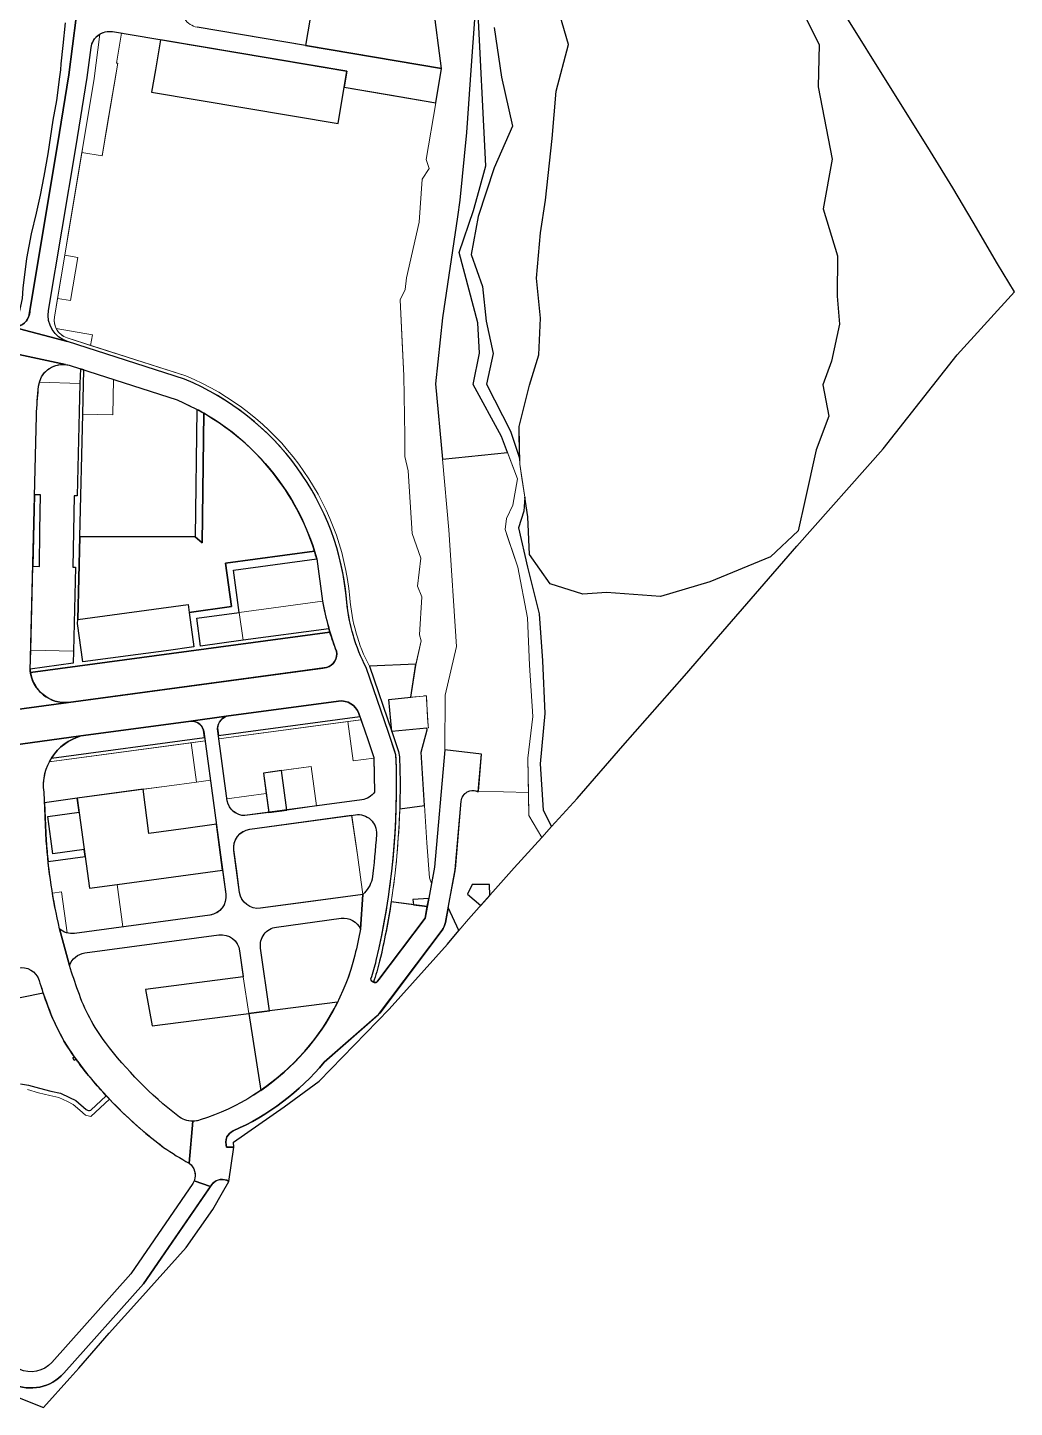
# Model space of a CAD drawing. Header units: metres. Extents: x 459130 to 460115, y 2977178 to 2978387.
# Drawn here: x 459689 to 460115, y 2977178 to 2977774 of the extents above; entities that cross this region are included whole.
import ezdxf

# ---------------------------------------------------------------- set-up
doc = ezdxf.new("R2010")
doc.units = ezdxf.units.M
doc.header["$MEASUREMENT"] = 0
for name, color, linetype, lineweight, true_color in [('AMENITIES', 7, 'Continuous', 0, 0xa9c7db), ('CHHUZHING PLOT', 7, 'Continuous', 0, 0xf8f591), ('INSTITUTIONAL plot', 7, 'Continuous', 0, 0x05aebd), ('PROPOSED STREAM', 7, 'Continuous', 0, 0xbee8ff), ('REGISTERED PLOT', 7, 'Continuous', 0, 0xf2eadb), ('REVENUE PLOT_COMM', 7, 'Continuous', 0, 0xffa852)]:
    doc.layers.add(name, color=color, linetype=linetype, lineweight=lineweight, true_color=true_color)
for name, color, linetype, lineweight in [('FOOTPATH', 42, 'Continuous', 0), ('FOREST AND STEEP SLOPE', 74, 'Continuous', 0), ('PARKING', 253, 'Continuous', 0), ('ROAD', 7, 'Continuous', 30)]:
    doc.layers.add(name, color=color, linetype=linetype, lineweight=lineweight)
doc.layers.add('OPEN SPACE WITHIN SETTLEMENTS', color=7, linetype='Continuous', true_color=0x94bd10)
doc.layers.add('PROPOSED SERVICES', color=7, linetype='Continuous', true_color=0xc2adcc)

msp = doc.modelspace()

# ---------------------------------------------------------------- linework, layer by layer
at = {"layer": 'AMENITIES'}
msp.add_lwpolyline([(459768.36, 2977448.87), (459762.43, 2977448.07), (459749.54, 2977446.33), (459739.29, 2977444.94), (459741.86, 2977425.91), (459757.72, 2977428.06), (459770.94, 2977429.84)], close=True, dxfattribs=at)
at = {"layer": 'AMENITIES', "elevation": -10223.16}
msp.add_lwpolyline([(459830.72, 2977373.39, 0.009046), (459833.16, 2977384.62, 0.333063), (459824.78, 2977389.29), (459796.84, 2977385.51, 0.416758), (459789.99, 2977376.44), (459793.89, 2977349.34), (459823.23, 2977353.11, 0.054066)], format="xyb", close=True, dxfattribs=at)
at = {"layer": 'CHHUZHING PLOT', "elevation": -10223.16}
msp.add_lwpolyline([(460020.35, 2977787.91), (460031.09, 2977766.25), (460030.72, 2977747.99), (460036.65, 2977716.89), (460032.82, 2977695.45), (460039.02, 2977675.05), (460038.84, 2977657.75), (460039.91, 2977645.61), (460036.41, 2977629.72), (460032.71, 2977619.51), (460035.25, 2977605.94), (460029.88, 2977591.48), (460025, 2977570.02), (460021.99, 2977556.48), (460010.1, 2977545.24), (459983.97, 2977534.51), (459962.65, 2977528.17), (459939.26, 2977529.87), (459929.1, 2977529.21), (459915.04, 2977533.66), (459906.04, 2977546.23), (459905.31, 2977562.46), (459901.86, 2977585.27), (459901.65, 2977601.51), (459906.06, 2977619.26), (459910.12, 2977632.39), (459910.85, 2977648.24), (459909.05, 2977665.52), (459910.79, 2977685.09), (459912.99, 2977699.12), (459915.83, 2977725.7), (459917.56, 2977746.19), (459922.86, 2977766.33), (459916.44, 2977788.62)], dxfattribs=at)
for points in [[(459759.25, 2977283.59, -0.026335), (459748.19, 2977290.46, -0.042241), (459724.8, 2977311.29), (459716.72, 2977303.79), (459714.49, 2977304.41), (459712.01, 2977306.54), (459709.16, 2977309.02), (459706.74, 2977310.24), (459703.01, 2977311.94), (459699.08, 2977312.82), (459694.15, 2977314.04), (459689.36, 2977315.4)], [(459685.86, 2977194.78, 0.330798), (459699.88, 2977197.67), (459734.03, 2977235.93), (459760.76, 2977274.82, 0.382025), (459759.25, 2977283.59)]]:
    msp.add_lwpolyline(points, format="xyb", dxfattribs=at)
at = {"layer": 'FOOTPATH'}
msp.add_lwpolyline([(459828.57, 2977527.57, 0.278498), (459757.75, 2977623.28), (459706.5, 2977639.76, -0.372203), (459701.06, 2977648.7), (459713.19, 2977721.24), (459718.2, 2977751.57), (459720.66, 2977770.79, 0.227735), (459716.89, 2977764.98), (459715.23, 2977752.01), (459710.23, 2977721.73), (459698.49, 2977651.54, 0.372205), (459706.65, 2977638.14), (459757.23, 2977621.87, -0.27831), (459827.07, 2977527.45, 0.100442), (459835.55, 2977497.51, 0.002183), (459835.59, 2977497.44), (459845.27, 2977469.43), (459848.09, 2977460.93, -0.070981), (459848.49, 2977458.7, -0.067547), (459839.95, 2977371.14, -0.01872), (459837.66, 2977363.25, 0.295402), (459838.7, 2977361.68, 0.022616), (459841.4, 2977370.79, 0.050603), (459850.08, 2977436.56), (459850.15, 2977439.29), (459850.23, 2977446.41), (459850.22, 2977448.04), (459849.99, 2977458.98), (459849.58, 2977461.2), (459846.69, 2977469.91), (459836.97, 2977498.04, -0.101053)], format="xyb", close=True, dxfattribs=at)
for points in [[(459833.3, 2977474.96), (459832.8, 2977476.41), (459771.81, 2977468.16), (459772.01, 2977466.67)], [(459766.06, 2977465.87), (459765.86, 2977467.36), (459699.77, 2977458.42), (459698.83, 2977456.78)]]:
    msp.add_lwpolyline(points, close=True, dxfattribs=at)
msp.add_lwpolyline([(459689.36, 2977315.4), (459694.15, 2977314.04), (459699.08, 2977312.82), (459703.01, 2977311.94), (459706.74, 2977310.24), (459709.16, 2977309.02), (459712.01, 2977306.54), (459714.49, 2977304.41), (459716.72, 2977303.79), (459724.8, 2977311.29), (459723.43, 2977312.75), (459716.73, 2977306.53, -0.298133), (459714.81, 2977306.75), (459710.29, 2977310.7), (459707.61, 2977312.05), (459703.65, 2977313.85), (459699.54, 2977314.76), (459694.67, 2977315.97), (459689.79, 2977317.36), (459686.36, 2977317.89)], format="xyb", dxfattribs=at)
at = {"layer": 'FOREST AND STEEP SLOPE', "elevation": -20446.32}
msp.add_lwpolyline([(459864.45, 2977783.49), (459868.14, 2977755.95), (459865.64, 2977741.16), (459861.5, 2977716.67), (459862.73, 2977712.84), (459859.81, 2977708.22), (459858.45, 2977689.7), (459853.02, 2977665.59), (459852.4, 2977660.58), (459850.25, 2977656.09), (459851.78, 2977623.33), (459852.35, 2977597.46), (459852.27, 2977588.56), (459853.73, 2977582.32), (459855.48, 2977555.36), (459859.13, 2977544.66), (459857.81, 2977532.54), (459859.57, 2977528.01), (459858.6, 2977511.64), (459859.28, 2977509.01), (459856.99, 2977498.57), (459854.89, 2977484.66), (459860.17, 2977485.18), (459860.5, 2977485.21), (459861.59, 2977485.31), (459862.13, 2977475.75), (459862.38, 2977472.37), (459862.48, 2977471.44), (459861.84, 2977471.38), (459861.92, 2977470.58), (459859.4, 2977460.96), (459861.74, 2977421.84), (459862.91, 2977406.72), (459863.82, 2977404.31), (459865.14, 2977411.39), (459869.49, 2977462.01), (459869.69, 2977485.59), (459874.64, 2977506.58), (459871.23, 2977556.93), (459868.59, 2977587.39), (459865.54, 2977619.95), (459868.58, 2977648.32), (459875.07, 2977691.89), (459876.08, 2977699.18), (459878.92, 2977728.37), (459880.95, 2977757.27), (459882.37, 2977777.13)], dxfattribs=at)
at = {"layer": 'INSTITUTIONAL plot', "elevation": -10223.16}
for points in [[(459762.48, 2977608.89, 0.022543), (459753.96, 2977612.94), (459726.59, 2977621.75), (459726.24, 2977606.46), (459713.26, 2977606.81), (459711.98, 2977553.87), (459761.82, 2977553.87)], [(459768.15, 2977390.71, 0.414218), (459775.01, 2977399.71), (459773.61, 2977410.09), (459728.11, 2977403.93), (459730.63, 2977385.64)], [(459782.52, 2977364.02), (459780.99, 2977375.3, 0.414018), (459771.99, 2977382.15), (459714.13, 2977374.33, 0.28833), (459707.59, 2977368.87, 0.01201), (459711.27, 2977357.9, 0.080137), (459723.08, 2977335.68, 0.065288), (459754.36, 2977304, 0.247592), (459764, 2977302.29, 0.072819), (459790.1, 2977315.04), (459784.97, 2977348.2), (459743.2, 2977342.84), (459740.32, 2977358.6)]]:
    msp.add_lwpolyline(points, format="xyb", close=True, dxfattribs=at)
at = {"layer": 'OPEN SPACE WITHIN SETTLEMENTS', "elevation": -20446.32}
for points in [[(459863.96, 2977798.77), (459866.37, 2977817.89), (459819.6, 2977825.81), (459809.46, 2977765.87), (459868.14, 2977755.95), (459864.45, 2977783.49)], [(459827.28, 2977754.75), (459746.79, 2977768.36), (459744.61, 2977755.43), (459742.97, 2977745.76), (459823.45, 2977732.15), (459826.11, 2977747.84)], [(459857.06, 2977498.89), (459836.97, 2977498.04), (459846.69, 2977469.91), (459845.34, 2977483.74), (459854.89, 2977484.66), (459857.06, 2977498.89)], [(459861.92, 2977470.58), (459861.84, 2977471.38), (459846.69, 2977469.91), (459849.58, 2977461.2), (459849.99, 2977458.98), (459850.22, 2977448.04), (459850.23, 2977446.41), (459850.15, 2977439.29), (459850.08, 2977436.56), (459860.77, 2977438.01), (459859.4, 2977460.96), (459861.92, 2977470.58)], [(459770.94, 2977429.84), (459757.72, 2977428.06), (459741.86, 2977425.91), (459739.29, 2977444.94), (459710.9, 2977441.1), (459716.14, 2977402.31), (459728.11, 2977403.93), (459773.61, 2977410.09)], [(459888.81, 2977403.94), (459881.31, 2977403.94), (459879.34, 2977399.71), (459885.05, 2977394.84), (459888.9, 2977399.17)], [(459862.62, 2977397.88), (459855.73, 2977397.47), (459856.02, 2977395.16), (459861.96, 2977394.37)]]:
    msp.add_lwpolyline(points, close=True, dxfattribs=at)
for points in [[(460020.35, 2977787.91), (460031.09, 2977766.25), (460030.72, 2977747.99), (460036.65, 2977716.89), (460032.82, 2977695.45), (460039.02, 2977675.05), (460038.84, 2977657.75), (460039.91, 2977645.61), (460036.41, 2977629.72), (460032.71, 2977619.51), (460035.25, 2977605.94), (460029.88, 2977591.48), (460025, 2977570.02), (460021.99, 2977556.48), (460010.1, 2977545.24), (459983.97, 2977534.51), (459962.65, 2977528.17), (459939.26, 2977529.87), (459929.1, 2977529.21), (459915.04, 2977533.66), (459906.04, 2977546.23), (459905.31, 2977562.46), (459904.02, 2977570.99), (459903.65, 2977564.98), (459901.29, 2977557.79), (459905.27, 2977540.79), (459910.32, 2977520.65), (459911.71, 2977500.42), (459912.7, 2977477.7), (459910.72, 2977455.88), (459911.98, 2977435.99), (459915.63, 2977428.88), (459926.59, 2977440.98), (459946.41, 2977463.66), (459972.96, 2977493.87), (459987.67, 2977510.84), (460021.5, 2977549.81), (460058.7, 2977591.85), (460090.72, 2977632.44), (460115.38, 2977659.61), (460108.14, 2977671.64), (460097.51, 2977689.68), (460088.77, 2977704.39), (460079.09, 2977720.15), (460024.38, 2977807.94)], [(459890.9, 2977773.62), (459893.99, 2977752.26), (459898.8, 2977731.12), (459890.84, 2977713.03), (459883.89, 2977692.14), (459880.87, 2977675.66), (459885.86, 2977661.92), (459887.37, 2977646.97), (459890.46, 2977632.99), (459887.53, 2977619.73), (459897.91, 2977599.46), (459901.82, 2977587.86), (459901.65, 2977601.51), (459906.06, 2977619.26), (459910.12, 2977632.39), (459910.85, 2977648.24), (459909.05, 2977665.52), (459910.79, 2977685.09), (459912.99, 2977699.12), (459915.83, 2977725.7), (459917.56, 2977746.19), (459922.86, 2977766.33), (459916.44, 2977788.62)], [(459882.37, 2977777.13), (459880.95, 2977757.27), (459878.92, 2977728.37), (459876.08, 2977699.18), (459875.07, 2977691.89), (459868.58, 2977648.32), (459865.54, 2977619.95), (459868.59, 2977587.39), (459896.56, 2977590.29), (459893.93, 2977597.15), (459881.72, 2977619.67), (459884.49, 2977633.17), (459883.83, 2977646.22), (459880.05, 2977660.26), (459875.71, 2977676.59), (459881.89, 2977694.66), (459884.38, 2977703.46), (459887.22, 2977714), (459883.71, 2977785.23)]]:
    msp.add_lwpolyline(points, dxfattribs=at)
at = {"layer": 'OPEN SPACE WITHIN SETTLEMENTS'}
for points, elevation in [([(459705.64, 2977775.61), (459704.65, 2977765.81), (459703.86, 2977757.98), (459703.68, 2977755.33), (459703.22, 2977752.29), (459701.88, 2977742.14), (459700.41, 2977733.65), (459698.13, 2977719.06), (459696.43, 2977709.54), (459694.82, 2977701.29), (459693.19, 2977693.57), (459691.02, 2977684.56), (459689.06, 2977673.99), (459687.42, 2977661.11), (459687.06, 2977656.76), (459684.74, 2977645.56, -0.14596), (459680.08, 2977644.76), (459683.17, 2977644.37, 0.321368), (459689.94, 2977648.88), (459702.34, 2977723.04), (459707.32, 2977753.17), (459710.48, 2977777.95)], -20446.32), ([(459686.36, 2977317.89), (459689.79, 2977317.36), (459694.67, 2977315.97), (459699.54, 2977314.76), (459703.65, 2977313.85), (459707.61, 2977312.05), (459710.29, 2977310.7), (459714.81, 2977306.75, 0.298133), (459716.73, 2977306.53), (459723.43, 2977312.75, -0.024937), (459711.52, 2977326.92, -0.005112), (459710.38, 2977328.46), (459709.5, 2977328), (459708.92, 2977329.11), (459709.65, 2977329.49, -0.071244), (459697.58, 2977353.1, 0), (459697.58, 2977353.1, -0.003933), (459696.22, 2977356.97), (459677.76, 2977353.22)], -10223.16), ([(459685.89, 2977182.45), (459696.32, 2977178.27), (459707.72, 2977190.95), (459711.51, 2977195.17), (459724.61, 2977210.24), (459737.93, 2977225.02), (459757.97, 2977247.2), (459769.38, 2977263.59), (459773.53, 2977270.94), (459776.33, 2977275.8, 0.361492), (459769.26, 2977274.83), (459739.55, 2977231.6), (459705.1, 2977193.01, -0.330798), (459682.9, 2977188.43)], -20446.32)]:
    msp.add_lwpolyline(points, format="xyb", dxfattribs=dict(at, elevation=elevation))
for points in [[(459713.26, 2977606.81), (459713.72, 2977625.89), (459712.23, 2977626.36), (459712.08, 2977620.09), (459711.78, 2977607.81), (459710.9, 2977571.59), (459709.51, 2977571.62), (459709.01, 2977540.78), (459710.16, 2977540.75), (459709.28, 2977504.53), (459709.15, 2977499.32), (459690.62, 2977496.82), (459690.6, 2977495.87, 0.009113), (459690.68, 2977495.31), (459819.94, 2977512.79, -0.003172), (459819.52, 2977514.25), (459782.46, 2977509.24), (459764.16, 2977506.76), (459762.54, 2977518.73), (459780.84, 2977521.2), (459778.37, 2977539.5), (459814.27, 2977544.35, 0.008241), (459813.29, 2977547.66), (459774.94, 2977542.48), (459777.47, 2977523.77), (459759.17, 2977521.3), (459761.19, 2977506.36), (459749.22, 2977504.74), (459737.25, 2977503.12), (459725.29, 2977501.5), (459713.29, 2977499.88), (459711.07, 2977516.53), (459711.11, 2977518.22), (459711.98, 2977553.87)], [(459765.46, 2977607.25, 0.00813), (459762.48, 2977608.89), (459761.82, 2977553.87), (459764.79, 2977551.29)], [(459710.9, 2977441.1), (459696.76, 2977439.1), (459697.52, 2977422.67, 0.009199), (459698.31, 2977413.85), (459714.3, 2977415.94), (459713.89, 2977418.93), (459700.34, 2977417.1), (459698.16, 2977433.26), (459711.71, 2977435.09)]]:
    msp.add_lwpolyline(points, format="xyb", close=True, dxfattribs=at)
for points, elevation in [([(459774.94, 2977542.48), (459813.29, 2977547.66, 0.188922), (459765.46, 2977607.25), (459764.79, 2977551.29), (459761.82, 2977553.87), (459711.98, 2977553.87), (459711.11, 2977518.22), (459758.71, 2977524.66), (459759.17, 2977521.3), (459777.47, 2977523.77)], -20446.32), ([(459822.77, 2977504.49, -0.018338), (459819.94, 2977512.79), (459690.68, 2977495.31, 0.393086), (459707.18, 2977482.39), (459816.96, 2977497.23), (459818.47, 2977497.44, 0.386837)], -20446.32), ([(459832.8, 2977476.41), (459832.36, 2977477.69, 0.357271), (459823.72, 2977483.01), (459775.23, 2977476.45, 0.338206), (459771.51, 2977470.4), (459771.81, 2977468.16), (459832.8, 2977476.41, 0)], -10223.16), ([(459759.92, 2977474.38), (459712.49, 2977467.97, 0.185226), (459699.77, 2977458.42), (459765.86, 2977467.36), (459765.59, 2977469.4, 0.400625), (459759.92, 2977474.38, 0)], -10223.16), ([(459871.03, 2977393.89), (459869.83, 2977387.46, -0.115932), (459868.35, 2977384.11), (459841.44, 2977348.42, -0.051131), (459840.33, 2977347.22), (459817.53, 2977327.21, -0.113793), (459778.15, 2977297.53, 0.116607), (459775.49, 2977294.99, 0.156924), (459775.34, 2977290.51), (459778.48, 2977290.6), (459778.32, 2977292.71), (459800.13, 2977307.96), (459815.35, 2977319.04), (459845.51, 2977350.16), (459870.65, 2977378.08), (459875.61, 2977383.97)], -20446.32)]:
    msp.add_lwpolyline(points, format="xyb", close=True, dxfattribs=dict(at, elevation=elevation))
msp.add_lwpolyline([(459695.09, 2977571.97), (459692.45, 2977572.04), (459691.7, 2977541.2), (459694.59, 2977541.13), (459694.77, 2977556.55)], close=True, dxfattribs=at)
at = {"layer": 'PARKING', "elevation": -10223.16}
for points in [[(459728.34, 2977758.19), (459727.84, 2977758.27), (459730.03, 2977771.2), (459726.16, 2977771.85, 0.180835), (459720.66, 2977770.79), (459718.2, 2977751.57), (459713.19, 2977721.24), (459712.93, 2977719.68), (459721.58, 2977718.22)], [(459717.45, 2977641.07), (459701.84, 2977643.71, 0.198353), (459706.5, 2977639.76), (459716.68, 2977636.49)], [(459712.23, 2977626.36), (459707.89, 2977627.76, 0.42641), (459694.56, 2977620.57), (459712.08, 2977620.09)], [(459816.77, 2977526.06), (459780.84, 2977521.2), (459782.46, 2977509.24), (459819.52, 2977514.25, -0.025371)], [(459792.49, 2977443.21), (459775.49, 2977440.91, 0.392014), (459783.28, 2977433.58), (459793.6, 2977434.98)], [(459911.37, 2977424.19), (459905.77, 2977433.72), (459905.59, 2977443.55), (459884.02, 2977444.18), (459882.19, 2977444.39, 0.423692), (459876.62, 2977439.86), (459874.1, 2977410.57, -0.024637), (459873.99, 2977409.79), (459871.03, 2977393.89), (459875.61, 2977383.97), (459879.82, 2977388.97), (459899.49, 2977411.08)], [(459860.77, 2977438.01), (459850.08, 2977436.56, -0.030662), (459846.41, 2977396.46), (459856.02, 2977395.16), (459855.73, 2977397.47), (459862.62, 2977397.88), (459863.82, 2977404.31), (459862.91, 2977406.72), (459861.74, 2977421.84), (459860.77, 2977438.01, 0)], [(459704.1, 2977400.69), (459700.19, 2977400.16, 0.01631), (459703.28, 2977384.76, 0.118007), (459706.56, 2977383)]]:
    msp.add_lwpolyline(points, format="xyb", close=True, dxfattribs=at)
for points in [[(459711.11, 2977674.39), (459705.52, 2977675.34), (459702.4, 2977656.72), (459707.96, 2977655.78)], [(459709.28, 2977504.53), (459690.82, 2977504.98), (459690.62, 2977496.82), (459709.15, 2977499.32)], [(459766.06, 2977465.87), (459760.13, 2977465.07), (459762.43, 2977448.07), (459768.36, 2977448.87)], [(459782.52, 2977364.02), (459740.32, 2977358.6), (459743.2, 2977342.84), (459784.97, 2977348.2), (459782.52, 2977364.02)]]:
    msp.add_lwpolyline(points, close=True, dxfattribs=at)
at = {"layer": 'PARKING'}
msp.add_lwpolyline([(459836.27, 2977466.38), (459833.3, 2977474.96), (459827.65, 2977474.2), (459829.95, 2977457.2), (459838.86, 2977458.41), (459838.85, 2977458.61)], close=True, dxfattribs=at)
at = {"layer": 'PARKING', "elevation": -10223.16}
msp.add_lwpolyline([(459838.18, 2977406.17, 0.015236), (459840.04, 2977425.53, 0.474509), (459830.97, 2977433.98), (459829.44, 2977433.7), (459831.8, 2977416.64), (459834.16, 2977399.57, 0.13867), (459838.18, 2977406.17)], format="xyb", dxfattribs=at)
at = {"layer": 'PROPOSED SERVICES', "elevation": -10223.16}
msp.add_lwpolyline([(459799.02, 2977453.02), (459791.31, 2977451.97), (459793.6, 2977434.98), (459801.32, 2977436.02)], close=True, dxfattribs=at)
for points in [[(459861.02, 2977389.34), (459861.96, 2977394.35), (459846.41, 2977396.46, -0.01991), (459841.4, 2977370.79, -0.022616), (459838.7, 2977361.68, 0.232766), (459840.22, 2977361.75)], [(459823.23, 2977353.11), (459784.97, 2977348.2), (459790.1, 2977315.04, 0.127898)]]:
    msp.add_lwpolyline(points, format="xyb", close=True, dxfattribs=at)
at = {"layer": 'PROPOSED STREAM'}
msp.add_lwpolyline([(459883.71, 2977785.23), (459887.22, 2977714), (459884.38, 2977703.46), (459881.89, 2977694.66), (459875.71, 2977676.59), (459880.05, 2977660.26), (459883.83, 2977646.22), (459884.49, 2977633.17), (459881.72, 2977619.67), (459893.93, 2977597.15), (459900.93, 2977578.93), (459898.94, 2977567.52), (459896.2, 2977561.73), (459895.61, 2977557.07), (459901.03, 2977540.75), (459905.26, 2977518.91), (459906.08, 2977498.49), (459907.48, 2977476.3), (459905.32, 2977458.38), (459905.77, 2977433.72), (459911.37, 2977424.19), (459915.63, 2977428.88), (459911.98, 2977435.99), (459910.72, 2977455.88), (459912.7, 2977477.7), (459911.71, 2977500.42), (459910.32, 2977520.65), (459905.27, 2977540.79), (459901.29, 2977557.79), (459903.65, 2977564.98), (459904.02, 2977570.99), (459902.78, 2977579.17), (459901.86, 2977585.27), (459901.82, 2977587.86), (459897.91, 2977599.46), (459887.53, 2977619.73), (459890.46, 2977632.99), (459887.37, 2977646.97), (459885.86, 2977661.92), (459880.87, 2977675.66), (459883.89, 2977692.14), (459890.84, 2977713.03), (459898.8, 2977731.12), (459893.99, 2977752.26), (459890.9, 2977773.62)], dxfattribs=at)
at = {"layer": 'REGISTERED PLOT', "elevation": -10223.16}
for points in [[(459884.16, 2977853.85), (459885.92, 2977859.91), (459901.59, 2977885.18), (459901.06, 2977896.5), (459908.17, 2977908.18), (459846.39, 2977918.63, 0.258232), (459839.09, 2977916.06), (459797.69, 2977869.58), (459774.3, 2977833.47), (459760.64, 2977801.76, 0.042979), (459760.21, 2977800.45), (459756.16, 2977783.55, 0.434048), (459762.61, 2977773.8), (459809.46, 2977765.87), (459819.6, 2977825.81), (459866.37, 2977817.89), (459879.64, 2977849.81)], [(459859.81, 2977708.22), (459862.73, 2977712.84), (459861.5, 2977716.67), (459865.64, 2977741.16), (459845.71, 2977744.53), (459845.71, 2977744.52), (459826.11, 2977747.84), (459823.45, 2977732.15), (459742.97, 2977745.76), (459744.61, 2977755.43), (459746.79, 2977768.36), (459730.03, 2977771.2), (459727.84, 2977758.27), (459728.34, 2977758.19), (459723.83, 2977731.54), (459721.58, 2977718.22), (459712.93, 2977719.68), (459707.62, 2977687.91), (459705.52, 2977675.34), (459711.11, 2977674.39), (459711.11, 2977674.39), (459707.96, 2977655.78), (459702.4, 2977656.72), (459701.06, 2977648.7, 0.161899), (459701.84, 2977643.71), (459717.45, 2977641.07), (459716.68, 2977636.49), (459751.84, 2977625.18), (459757.75, 2977623.28, -0.278498), (459828.57, 2977527.57, 0.101052), (459836.97, 2977498.04), (459857.06, 2977498.89), (459859.28, 2977509.01), (459858.6, 2977511.64), (459859.57, 2977528.01), (459857.81, 2977532.54), (459859.13, 2977544.66), (459855.48, 2977555.36), (459853.73, 2977582.32), (459852.27, 2977588.56), (459852.35, 2977597.46), (459851.78, 2977623.33), (459851.24, 2977634.84), (459850.25, 2977656.09), (459852.4, 2977660.58), (459853.02, 2977665.59), (459858.45, 2977689.7)], [(459711.78, 2977607.81), (459712.08, 2977620.09), (459694.56, 2977620.57, 0.039175), (459694.24, 2977618.95, 0.015699), (459693.37, 2977608.25), (459693.33, 2977608.25), (459692.45, 2977572.04), (459695.09, 2977571.97), (459694.77, 2977556.55), (459694.59, 2977541.13), (459691.7, 2977541.2), (459690.82, 2977504.98), (459709.28, 2977504.53), (459710.16, 2977540.75), (459709.01, 2977540.78), (459709.51, 2977571.62), (459710.9, 2977571.59)], [(459827.65, 2977474.2), (459814.77, 2977472.46), (459801.89, 2977470.71), (459789.01, 2977468.97), (459772.01, 2977466.67), (459773.75, 2977453.79), (459775.49, 2977440.91), (459792.49, 2977443.21), (459791.31, 2977451.97), (459804.19, 2977453.72), (459811.9, 2977454.76), (459814.2, 2977437.76), (459827.08, 2977439.51), (459833.72, 2977440.4, 0.210404), (459839.21, 2977443.77), (459838.86, 2977458.41), (459829.95, 2977457.2)], [(459760.13, 2977465.07), (459747.24, 2977463.32), (459734.36, 2977461.58), (459721.48, 2977459.84), (459708.6, 2977458.1), (459698.83, 2977456.78, 0.15225), (459696.55, 2977443.75), (459696.76, 2977439.1), (459710.9, 2977441.1), (459710.9, 2977441.1), (459723.78, 2977442.84), (459736.66, 2977444.59), (459749.54, 2977446.33), (459762.43, 2977448.07)], [(459728.11, 2977403.93), (459716.14, 2977402.31), (459716.14, 2977402.31), (459716.14, 2977402.31), (459714.3, 2977415.94), (459698.31, 2977413.85, 0.014354), (459700.19, 2977400.16), (459704.1, 2977400.69), (459706.56, 2977383, 0.098326), (459709.68, 2977382.81), (459718.61, 2977384.02), (459718.61, 2977384.02), (459730.58, 2977385.63)], [(459694.41, 2977362.48, 0.384817), (459685.14, 2977367.89), (459675.13, 2977365.79), (459658.14, 2977362.24), (459660.77, 2977349.66), (459677.76, 2977353.22), (459696.22, 2977356.97, -0.005552)]]:
    msp.add_lwpolyline(points, format="xyb", close=True, dxfattribs=at)
for points in [[(459689.06, 2977673.99), (459691.02, 2977684.56), (459693.19, 2977693.57), (459694.82, 2977701.29), (459696.43, 2977709.54), (459698.13, 2977719.06), (459700.41, 2977733.65), (459701.88, 2977742.14), (459703.22, 2977752.29), (459703.68, 2977755.33), (459703.86, 2977757.98), (459704.65, 2977765.81), (459705.64, 2977775.61)], [(459816.74, 2977526.06), (459814.27, 2977544.35)], [(459722.81, 2977519.8), (459711.11, 2977518.22), (459711.07, 2977516.53), (459713.29, 2977499.88), (459725.29, 2977501.5), (459737.25, 2977503.12), (459749.22, 2977504.74), (459761.19, 2977506.36), (459758.71, 2977524.66), (459722.81, 2977519.8)]]:
    msp.add_lwpolyline(points, dxfattribs=at)
for points in [[(459726.59, 2977621.75), (459713.72, 2977625.89), (459713.26, 2977606.81), (459726.24, 2977606.46)], [(459906.08, 2977498.49), (459905.26, 2977518.91), (459901.03, 2977540.75), (459896.66, 2977553.91), (459895.61, 2977557.07), (459896.2, 2977561.73), (459898.94, 2977567.52), (459900.93, 2977578.93), (459896.56, 2977590.29), (459868.59, 2977587.39), (459871.23, 2977556.93), (459874.64, 2977506.58), (459869.69, 2977485.59), (459869.49, 2977462.01), (459885.39, 2977460.13), (459884.02, 2977444.18), (459905.59, 2977443.55), (459905.32, 2977458.38), (459907.48, 2977476.3)], [(459782.46, 2977509.24), (459780.84, 2977521.2), (459762.54, 2977518.73), (459764.16, 2977506.76)], [(459861.66, 2977483.97), (459861.59, 2977485.31), (459845.34, 2977483.74), (459846.69, 2977469.91), (459862.48, 2977471.44), (459862.38, 2977472.37), (459862.05, 2977476.87), (459861.66, 2977483.97)], [(459711.71, 2977435.09), (459698.16, 2977433.26), (459700.34, 2977417.1), (459713.89, 2977418.93)]]:
    msp.add_lwpolyline(points, close=True, dxfattribs=at)
at = {"layer": 'REGISTERED PLOT'}
msp.add_lwpolyline([(459814.27, 2977544.35), (459778.37, 2977539.5), (459780.84, 2977521.2), (459816.74, 2977526.06)], close=True, dxfattribs=at)
at = {"layer": 'REVENUE PLOT_COMM', "elevation": -10223.16}
msp.add_lwpolyline([(459811.9, 2977454.76), (459799.02, 2977453.02), (459801.32, 2977436.02), (459814.2, 2977437.76)], close=True, dxfattribs=at)
msp.add_lwpolyline([(459831.8, 2977416.64), (459829.31, 2977433.75), (459785.33, 2977427.77, 0.413783), (459778.49, 2977418.77), (459779.73, 2977409.6), (459780.96, 2977400.49, 0.414209), (459789.96, 2977393.63), (459808.49, 2977396.13), (459821.3, 2977397.85), (459821.31, 2977397.84), (459834.16, 2977399.57)], format="xyb", close=True, dxfattribs=at)
at = {"layer": 'ROAD'}
for points in [[(459710.48, 2977777.95), (459707.32, 2977753.17), (459702.34, 2977723.04), (459690.38, 2977651.55, -0.432963), (459683.17, 2977644.37), (459706.65, 2977638.14, -0.372205), (459698.49, 2977651.54), (459710.23, 2977721.73), (459715.23, 2977752.01), (459716.89, 2977764.98, -0.426118), (459726.16, 2977771.85), (459827.28, 2977754.75), (459826.11, 2977747.85), (459865.64, 2977741.16), (459868.14, 2977755.95), (459762.61, 2977773.8, -0.434045)], [(459660.21, 2977460.88), (459712.49, 2977467.97), (459758.91, 2977474.24, -0.046848), (459759.92, 2977474.38), (459775.23, 2977476.45), (459823.72, 2977483.01, -0.357271), (459832.36, 2977477.69), (459836.27, 2977466.38), (459838.85, 2977458.61), (459839.21, 2977443.77, -0.210395), (459833.72, 2977440.4), (459783.28, 2977433.58, -0.354306), (459775.63, 2977439.93), (459771.56, 2977470.01, -0.357105), (459775.23, 2977476.45), (459759.92, 2977474.38, -0.373596), (459765.52, 2977469.91), (459775.01, 2977399.71, -0.413265), (459768.18, 2977390.72), (459709.68, 2977382.81, -0.218873), (459703.28, 2977384.76), (459707.59, 2977368.87, -0.28833), (459714.13, 2977374.33), (459771.99, 2977382.15, -0.414209), (459780.99, 2977375.3), (459782.49, 2977364.21), (459782.52, 2977364.02), (459740.32, 2977358.6), (459743.2, 2977342.84), (459793.89, 2977349.34), (459789.99, 2977376.44, -0.416758), (459796.84, 2977385.51), (459824.78, 2977389.29, -0.333063), (459833.16, 2977384.62), (459834.16, 2977399.57), (459789.96, 2977393.63, -0.414213), (459780.96, 2977400.49), (459778.52, 2977418.51, -0.414213), (459785.34, 2977427.77), (459830.97, 2977433.98, -0.474509), (459840.04, 2977425.53, -0.015236), (459838.18, 2977406.17, -0.13867), (459834.16, 2977399.57), (459833.16, 2977384.62, -0.009046), (459830.72, 2977373.39, -0.259513), (459764, 2977302.29, -0.077508), (459760.8, 2977301.79), (459759.25, 2977283.59, -0.322332), (459761.38, 2977276.09), (459768.38, 2977273.56, -0.442105), (459776.33, 2977275.8), (459778.48, 2977290.6), (459775.34, 2977290.51, -0.156924), (459775.49, 2977294.99, -0.116607), (459778.15, 2977297.53, 0.113793), (459817.53, 2977327.21), (459840.94, 2977347.76), (459868.35, 2977384.11, 0.115932), (459869.83, 2977387.46), (459874.06, 2977410.17), (459876.62, 2977439.86, -0.540575), (459883.98, 2977443.82), (459885.39, 2977460.13), (459869.49, 2977462.01), (459865.14, 2977411.39), (459861.02, 2977389.34), (459841.08, 2977362.88, -0.888676), (459837.66, 2977363.25, 0.01872), (459839.95, 2977371.14, 0.068429), (459848.45, 2977459.85), (459845.27, 2977469.43), (459835.59, 2977497.44, -0.095194), (459827.22, 2977525.76, 0.28234), (459757.23, 2977621.87), (459706.65, 2977638.14), (459683.17, 2977644.37)], [(459663.36, 2977476.46), (459707.18, 2977482.39, -0.403645), (459690.6, 2977495.87), (459693.28, 2977606.24, -0.018641), (459694.24, 2977618.95, -0.412679), (459705.81, 2977628.21), (459679.62, 2977633.78, -0.371728)], [(459679.62, 2977633.78), (459705.81, 2977628.21, -0.050875), (459707.89, 2977627.76), (459753.96, 2977612.94, -0.22954), (459814.27, 2977544.35), (459816.77, 2977526.06, 0.046907), (459822.77, 2977504.49, -0.386837), (459818.47, 2977497.44), (459809.08, 2977496.17), (459707.18, 2977482.39), (459663.36, 2977476.46)], [(459685.14, 2977367.89, -0.384817), (459694.41, 2977362.48, 0.009486), (459697.58, 2977353.1, 0.079794), (459711.52, 2977326.92, 0.069954), (459748.19, 2977290.46, 0.026335), (459759.25, 2977283.59), (459760.8, 2977301.79, -0.166882), (459754.36, 2977304, -0.065285), (459723.08, 2977335.68, -0.080144), (459711.27, 2977357.9, -0.01201), (459707.59, 2977368.87), (459703.28, 2977384.76, -0.039881), (459697.52, 2977422.67), (459696.55, 2977443.75, -0.371269), (459712.49, 2977467.97), (459660.21, 2977460.88, -0.400907)], [(459682.9, 2977188.43, 0.330798), (459705.1, 2977193.01), (459739.55, 2977231.6), (459768.38, 2977273.56), (459761.38, 2977276.09, -0.053148), (459760.76, 2977274.82), (459734.03, 2977235.93), (459699.88, 2977197.67, -0.330798), (459685.86, 2977194.78)]]:
    msp.add_lwpolyline(points, format="xyb", dxfattribs=at)

doc.saveas('drawing.dxf')
